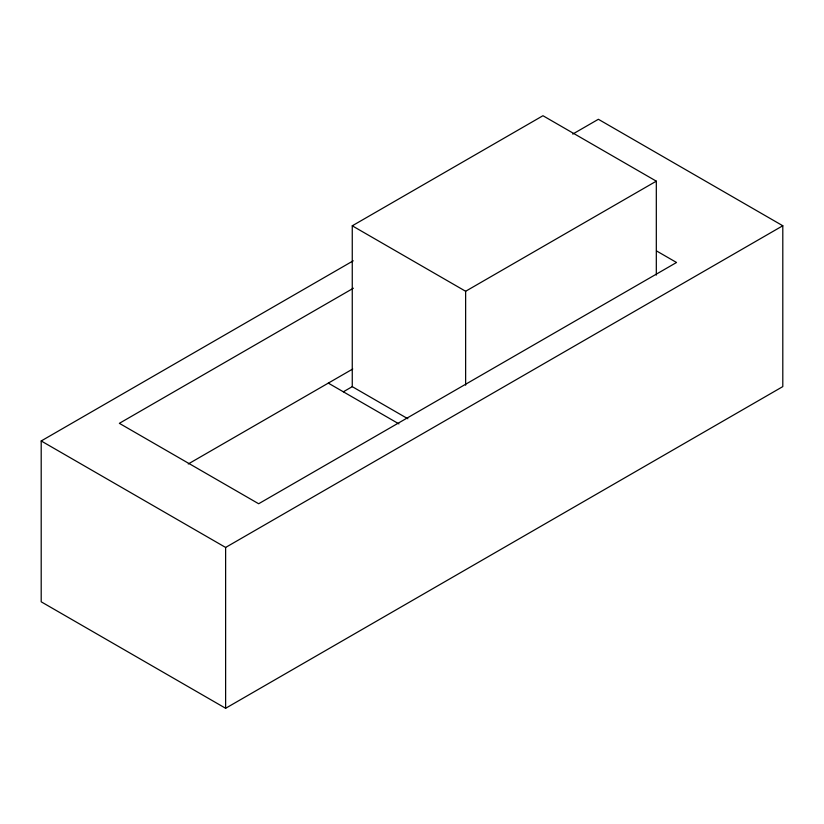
<?xml version="1.0" encoding="UTF-8"?>
<svg xmlns="http://www.w3.org/2000/svg" width="824" height="824" viewBox="0 0 824 824"><rect width="100%" height="100%" fill="white"/><g stroke="black" fill="none" stroke-linecap="round" stroke-linejoin="round"><path stroke-width="1.24" d="M407.839 418.736L352.26 386.652L352.26 225.807L542.954 115.721L656.316 181.167L656.316 275.103M572.742 134.075L598.379 119.284L782.8 225.755L782.8 386.6L225.622 708.279L41.2 601.808L41.2 440.964L353.218 260.817M353.372 288.225L119.356 423.33L258.654 503.752L676.535 262.485L656.481 250.908M352.26 225.807L465.632 291.263L656.316 181.167M188.263 463.964L352.754 368.998M343.34 391.802L352.26 386.652M41.2 440.964L225.622 547.445L782.8 225.755M328.302 383.119L398.919 423.886M465.632 291.263L465.632 385.189M225.622 547.445L225.622 708.279"/></g></svg>
